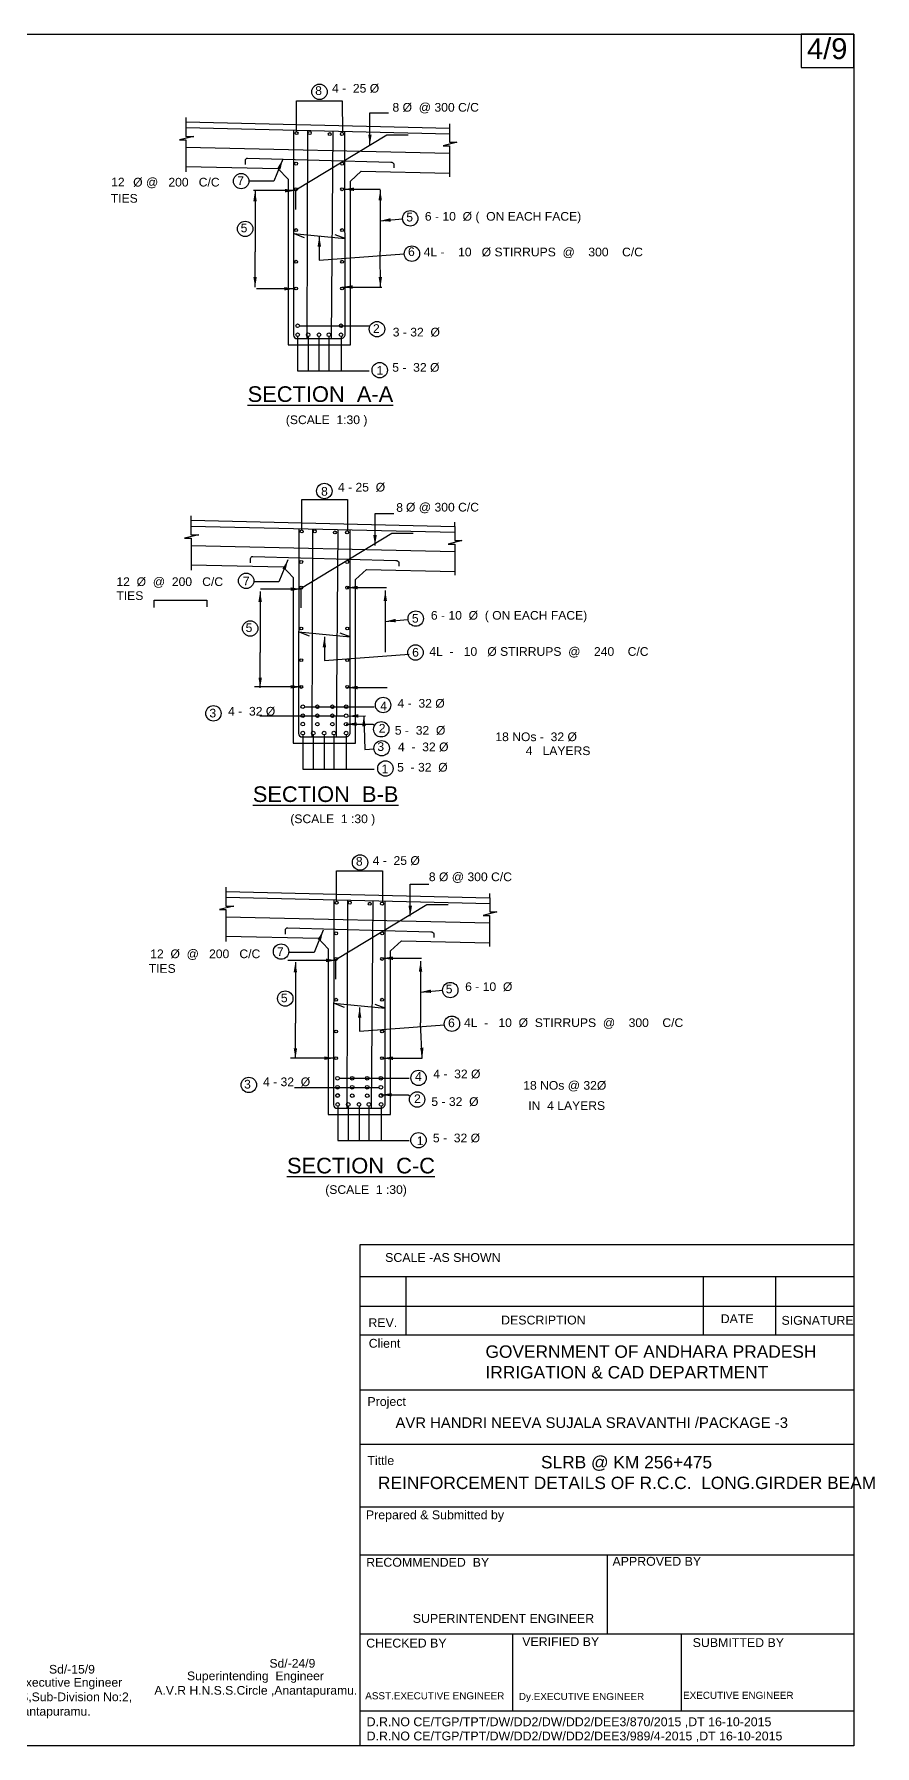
# Model space of a CAD drawing. Header units: inches. Extents: x 2659 to 4028, y 9 to 994.
# Drawn here: x 3544 to 4028, y 9 to 994 of the extents above; entities that cross this region are included whole.
import ezdxf

# ---------------------------------------------------------------- set-up
doc = ezdxf.new("R2010")
doc.units = ezdxf.units.IN
doc.header["$MEASUREMENT"] = 0
doc.layers.add('DIMENSIONS', color=7, linetype='Continuous')
doc.layers.add('TEXT', color=1, linetype='Continuous')
doc.styles.get("Standard").update_dxf_attribs({"font": 'arial.ttf', "height": 5})
doc.dimstyles.get("Standard").update_dxf_attribs({"dimtxt": 0.18, "dimasz": 6, "dimexe": 0.18, "dimexo": 0.0625, "dimgap": 0.09, "dimtad": 0, "dimtih": 1, "dimtoh": 1, "dimdec": 4, "dimzin": 0, "dimdsep": 46, "dimtxsty": 'Standard', "dimcen": 0.09, "dimadec": 0, "dimazin": 0, "dimtfac": 1, "dimtdec": 4, "dimtofl": 0, "dimtmove": 0, "dimatfit": 3, "dimfxl": 1, "dimtolj": 1, "dimtzin": 0, "dimarcsym": 0})

msp = doc.modelspace()

# ---------------------------------------------------------------- linework, layer by layer
at = {"color": 0}
for points in [[(3695.34376, 938.34921), (3695.34376, 955.97343), (3721.68153, 955.97343), (3721.73327, 937.78273)], [(3631.51734, 946.55771), (3631.51734, 935.58941), (3636.18424, 935.58941), (3627.92414, 933.67182), (3631.6156, 933.67182), (3631.6156, 915.2029)], [(3631.51734, 943.97445), (3783.52156, 940.3143), (3783.52156, 942.91881)], [(3631.51734, 940.62729), (3783.45888, 937.14098)], [(3694.96399, 893.43402), (3694.96399, 904.87539), (3747.24293, 936.53027), (3759.6188, 936.53027)], [(3701.58629, 939.01955), (3701.27547, 819.21786)], [(3715.36723, 819.22225), (3716.34466, 938.68092)], [(3783.45888, 940.31581), (3783.45888, 932.2891), (3787.58732, 932.2891), (3779.69221, 930.19136), (3783.45179, 930.19136), (3783.45179, 912.27804)], [(3631.6156, 929.4332), (3783.45179, 925.88167)], [(3631.6156, 918.34346), (3684.61193, 917.13561), (3690.4776, 910.93434), (3690.4776, 815.5389), (3726.39622, 815.5389), (3726.39622, 909.83374), (3732.59002, 915.64898), (3783.45179, 914.36744)], [(3699.83494, 877.25852), (3693.60038, 879.62322), (3723.25396, 876.75031), (3717.55702, 878.9476)], [(3695.94588, 820.39311), (3695.94588, 800.7437), (3737.1161, 800.7437)], [(3696.99459, 826.58447), (3737.10036, 826.58447)], [(3702.01012, 820.39311), (3702.01012, 800.7437)], [(3708.23103, 820.39311), (3708.23103, 800.7437)], [(3713.91511, 820.39311), (3713.91511, 800.7437)], [(3720.91766, 820.39311), (3720.91766, 800.7437)], [(3698.27481, 709.0522), (3698.27481, 726.67643), (3724.61258, 726.67643), (3724.66431, 708.48573)], [(3634.44838, 717.26071), (3634.44838, 706.29241), (3639.11528, 706.29241), (3630.85519, 704.37482), (3634.54665, 704.37482), (3634.54665, 685.90589)], [(3634.44838, 714.67744), (3786.4526, 711.0173), (3786.4526, 713.6218)], [(3634.44838, 711.33028), (3786.38992, 707.84398)], [(3704.51733, 709.72255), (3704.20652, 589.92085)], [(3718.29827, 589.92525), (3719.27571, 709.38392)], [(3786.38992, 711.01881), (3786.38992, 702.9921), (3790.51836, 702.9921), (3782.62326, 700.89436), (3786.38283, 700.89436), (3786.38283, 682.98104)], [(3634.54665, 700.13619), (3786.38283, 696.58466)], [(3697.89504, 664.13702), (3697.89504, 675.57839), (3750.17397, 707.23327), (3762.54985, 707.23327)], [(3634.54665, 689.04645), (3687.54297, 687.8386), (3693.40864, 681.63734), (3693.40864, 586.2419), (3729.32727, 586.2419), (3729.32727, 680.53673), (3735.52107, 686.35198), (3786.38283, 685.07043)], [(3702.76598, 647.96152), (3696.53142, 650.32622), (3726.185, 647.45331), (3720.48806, 649.65059)], [(3722.85036, 601.81004), (3674.15413, 601.81004)], [(3699.92563, 607.32693), (3740.00303, 607.32693)], [(3698.87692, 591.09611), (3698.87692, 571.4467), (3740.04714, 571.4467)], [(3704.94116, 591.09611), (3704.94116, 571.4467)], [(3711.16208, 591.09611), (3711.16208, 571.4467)], [(3716.84616, 591.09611), (3716.84616, 571.4467)], [(3723.84871, 591.09611), (3723.84871, 571.4467)], [(3718.41154, 495.31102), (3718.41154, 512.93525), (3744.74931, 512.93525), (3744.80105, 494.74455)], [(3654.58512, 503.51953), (3654.58512, 492.55123), (3659.25202, 492.55123), (3650.99192, 490.63364), (3654.68338, 490.63364), (3654.68338, 472.16471)], [(3654.58512, 500.93626), (3806.58933, 497.27611), (3806.58933, 499.88062)], [(3654.58512, 497.5891), (3806.52666, 494.10279)], [(3718.03177, 450.39584), (3718.03177, 461.8372), (3770.3107, 493.49209), (3782.68658, 493.49209)], [(3724.65407, 495.98136), (3724.34325, 376.17967)], [(3738.43501, 376.18406), (3739.41244, 495.64273)], [(3806.52666, 497.27762), (3806.52666, 489.25092), (3810.65509, 489.25092), (3802.75999, 487.15317), (3806.51956, 487.15317), (3806.51956, 469.23986)], [(3654.68338, 486.39501), (3806.51956, 482.84348)], [(3654.68338, 475.30527), (3707.6797, 474.09742), (3713.54537, 467.89615), (3713.54537, 372.50071), (3749.464, 372.50071), (3749.464, 466.79555), (3755.6578, 472.6108), (3806.51956, 471.32925)], [(3722.90272, 434.22034), (3716.66816, 436.58503), (3746.32174, 433.71213), (3740.6248, 435.90941)], [(3742.92401, 387.95208), (3694.22778, 387.95208)], [(3719.99928, 393.46898), (3760.07668, 393.46898)], [(3719.01366, 377.35493), (3719.01366, 357.70552), (3760.18388, 357.70552)], [(3725.0779, 377.35493), (3725.0779, 357.70552)], [(3731.29881, 377.35493), (3731.29881, 357.70552)], [(3736.98289, 377.35493), (3736.98289, 357.70552)], [(3743.98544, 377.35493), (3743.98544, 357.70552)], [(3732.04261, 279.37927), (4016.23371, 279.37927)], [(3758.16612, 279.37927), (3758.16612, 245.75924)], [(3929.49899, 279.37927), (3929.49899, 245.75924)], [(3971.06591, 279.37927), (3971.06591, 245.75924)], [(3732.04261, 262.20288), (4016.23371, 262.20288)], [(3732.04261, 245.75924), (4016.23371, 245.75924)], [(3732.04261, 214.10523), (4016.23371, 214.10523)], [(3732.04261, 182.86232), (4016.23371, 182.86232)], [(3732.04261, 146.68632), (4016.23371, 146.68632)], [(3732.04261, 119.14322), (4016.23371, 119.14322)], [(3874.13816, 119.14322), (3874.13816, 73.69158)], [(3732.04261, 73.69158), (4016.23371, 73.69158)], [(3819.58664, 73.69158), (3819.58664, 29.29376)], [(3916.71427, 73.69158), (3916.71427, 29.29376)], [(3732.04261, 29.29376), (4016.23371, 29.29376)]]:
    msp.add_lwpolyline(points, dxfattribs=at)
for points in [[(3693.6296, 939.20212), (3693.5717, 821.15694, 0.427035423), (3695.59704, 819.21609), (3720.79166, 819.22394, 0.417887206), (3723.2993, 821.76478), (3723.20301, 938.52355)], [(3665.87658, 919.36397), (3665.87658, 921.83129, -0.412682682), (3667.14926, 923.11064), (3749.61591, 920.82418, -0.249427553), (3751.34935, 919.8395), (3751.34935, 917.56012)], [(3696.56065, 709.90511), (3696.50274, 591.85994, 0.427035423), (3698.52809, 589.91908), (3723.7227, 589.92694, 0.417887206), (3726.23035, 592.46778), (3726.13406, 709.22655)], [(3668.80762, 690.06697), (3668.80762, 692.53428, -0.412682682), (3670.08031, 693.81364), (3752.54696, 691.52718, -0.249427553), (3754.28039, 690.54249), (3754.28039, 688.26312)], [(3716.69738, 496.16393), (3716.63948, 378.11876, 0.427035423), (3718.66482, 376.1779), (3743.85944, 376.18575, 0.417887206), (3746.36708, 378.72659), (3746.27079, 495.48537)], [(3688.94436, 476.32579), (3688.94436, 478.7931, -0.412682682), (3690.21704, 480.07245), (3772.68369, 477.78599, -0.249427553), (3774.41713, 476.80131), (3774.41713, 474.52194)]]:
    msp.add_lwpolyline(points, format="xyb", dxfattribs=at)
msp.add_lwpolyline([(4016.23371, 9.21012), (3732.04261, 9.21012), (3732.04261, 297.71519), (4016.23371, 297.71519)], close=True, dxfattribs=at)
for centre, radius in [((3695.34376, 937.48888), 0.86032), ((3702.88447, 937.56759), 0.86032), ((3714.44326, 936.92754), 0.86032), ((3721.48832, 936.95802), 0.86032), ((3695.05645, 919.92319), 0.86032), ((3721.54582, 919.92319), 0.86032), ((3695.05645, 905.16318), 0.86032), ((3721.54582, 905.16318), 0.86032), ((3695.05645, 881.63091), 0.86032), ((3721.54582, 881.63091), 0.86032), ((3695.05645, 863.39892), 0.86032), ((3721.54582, 863.39892), 0.86032), ((3695.05645, 848.04522), 0.86032), ((3721.54582, 848.04522), 0.86032), ((3695.94588, 826.58447), 1.04871), ((3720.91766, 826.56592), 1.04871), ((3695.94588, 821.44183), 1.04871), ((3702.01012, 821.44183), 1.04871), ((3708.23103, 821.44183), 1.04871), ((3713.91511, 821.44183), 1.04871), ((3720.91766, 821.44183), 1.04871), ((3698.27481, 708.19188), 0.86032), ((3705.81551, 708.27058), 0.86032), ((3717.3743, 707.63054), 0.86032), ((3724.41936, 707.66102), 0.86032), ((3697.9875, 690.62619), 0.86032), ((3724.47686, 690.62619), 0.86032), ((3697.9875, 675.86618), 0.86032), ((3724.47686, 675.86618), 0.86032), ((3697.9875, 652.33391), 0.86032), ((3724.47686, 652.33391), 0.86032), ((3697.9875, 634.10192), 0.86032), ((3724.47686, 634.10192), 0.86032), ((3697.9875, 618.74821), 0.86032), ((3724.47686, 618.74821), 0.86032), ((3698.87692, 607.32693), 1.04871), ((3698.87692, 602.14969), 1.04871), ((3707.29423, 607.30838), 1.04871), ((3707.29423, 602.13114), 1.04871), ((3715.94151, 607.30838), 1.04871), ((3715.94151, 602.13114), 1.04871), ((3723.84871, 607.30838), 1.04871), ((3723.84871, 602.13114), 1.04871), ((3698.87692, 597.28746), 1.04871), ((3698.87692, 592.14482), 1.04871), ((3704.94116, 592.14482), 1.04871), ((3707.29423, 597.26891), 1.04871), ((3711.16208, 592.14482), 1.04871), ((3715.94151, 597.26891), 1.04871), ((3716.84616, 592.14482), 1.04871), ((3723.84871, 597.26891), 1.04871), ((3723.84871, 592.14482), 1.04871), ((3718.41154, 494.4507), 0.86032), ((3725.95225, 494.5294), 0.86032), ((3737.51104, 493.88935), 0.86032), ((3744.5561, 493.91983), 0.86032), ((3718.12423, 476.88501), 0.86032), ((3744.61359, 476.88501), 0.86032), ((3718.12423, 462.12499), 0.86032), ((3744.61359, 462.12499), 0.86032), ((3718.12423, 438.59273), 0.86032), ((3744.61359, 438.59273), 0.86032), ((3718.12423, 420.36074), 0.86032), ((3744.61359, 420.36074), 0.86032), ((3718.12423, 405.00703), 0.86032), ((3744.61359, 405.00703), 0.86032), ((3718.95057, 393.46898), 1.04871), ((3727.36788, 393.45043), 1.04871), ((3736.01516, 393.45043), 1.04871), ((3743.92235, 393.45043), 1.04871), ((3718.95057, 388.29174), 1.04871), ((3718.95057, 383.42951), 1.04871), ((3719.01366, 383.54628), 1.04871), ((3727.36788, 388.27318), 1.04871), ((3727.36788, 383.41096), 1.04871), ((3736.01516, 388.27318), 1.04871), ((3736.01516, 383.41096), 1.04871), ((3743.92235, 388.27318), 1.04871), ((3743.92235, 383.41096), 1.04871), ((3743.98544, 383.52773), 1.04871), ((3719.01366, 378.40364), 1.04871), ((3725.0779, 378.40364), 1.04871), ((3731.29881, 378.40364), 1.04871), ((3736.98289, 378.40364), 1.04871), ((3743.98544, 378.40364), 1.04871)]:
    msp.add_circle(centre, radius, dxfattribs=at)
at = {"layer": 'DIMENSIONS', "color": 0}
for points in [[(4016.23371, 9.21012), (2658.94757, 9.21012), (2658.94757, 994.40601), (4016.23371, 994.40601)], [(4016.23371, 994.40601), (3985.85471, 994.40601), (3985.85471, 975.1766), (4016.23371, 975.1766)]]:
    msp.add_lwpolyline(points, close=True, dxfattribs=at)
msp.add_lwpolyline([(3613.28445, 664.3497), (3613.28445, 668.61516), (3643.62922, 668.61516), (3643.62922, 664.72607)], dxfattribs=at)
for centre in [(3708.51657, 961.24471), (3663.43235, 909.8531), (3665.74523, 882.36597), (3760.77813, 888.42084), (3761.75575, 868.09393), (3741.64503, 824.61397), (3743.19676, 801.03815), (3711.33023, 731.47749), (3666.29841, 679.781), (3763.93366, 658.03047), (3668.61729, 652.32714), (3763.79907, 638.5022), (3745.13128, 608.2857), (3647.4555, 603.49015), (3744.11507, 594.30751), (3744.33998, 583.4116), (3746.47666, 571.72939), (3731.89439, 517.62342), (3686.41054, 466.35736), (3688.8144, 439.32731), (3783.84944, 444.21006), (3784.80968, 424.82187), (3765.56764, 393.64337), (3667.85838, 389.60046), (3764.74707, 381.21218), (3765.53791, 357.78335)]:
    msp.add_circle(centre, 4.42908, dxfattribs=at)

# ---------------------------------------------------------------- texts
at = {"color": 0}
for s, height, p in [('SCALE -AS SHOWN ', 5.0972885, (3746.33558, 287.7226)), ('DESCRIPTION ', 5.0972885, (3813.1105, 251.70976)), ('DATE', 5.097289, (3939.5512, 252.47059)), ('SIGNATURE', 5.097289, (3974.55892, 251.53106)), ('REV.', 5.097289, (3736.6875, 250.18809)), ('Client ', 5.097289, (3736.87015, 238.32726)), ('Project', 5.097289, (3736.11936, 204.82961)), ('Tittle', 5.097289, (3736.11936, 170.83199)), ('Prepared & Submitted by', 5.0972885, (3735.25481, 139.58858)), ('RECOMMENDED  BY ', 5.0972885, (3735.42155, 112.26565)), ('APPROVED BY ', 5.0972885, (3877.2362, 112.81792)), ('SUPERINTENDENT ENGINEER', 5.0972885, (3762.2364, 79.95832)), ('CHECKED BY ', 5.0972885, (3735.42198, 65.77157)), ('VERIFIED BY ', 5.0972885, (3825.26557, 66.59997)), ('SUBMITTED BY', 5.0972885, (3923.40242, 66.0477)), ('ASST.EXECUTIVE ENGINEER', 4.0778308, (3734.86909, 35.94941)), ('Dy.EXECUTIVE ENGINEER', 4.0778308, (3823.33048, 35.56917)), ('EXECUTIVE ENGINEER', 4.0778308, (3917.87359, 36.22555)), ('D.R.NO CE/TGP/TPT/DW/DD2/DW/DD2/DEE3/870/2015 ,DT 16-10-2015', 5.0972885, (3735.69078, 20.47051)), ('D.R.NO CE/TGP/TPT/DW/DD2/DW/DD2/DEE3/989/4-2015 ,DT 16-10-2015', 5.0972885, (3735.69078, 12.28217))]:
    msp.add_text(s, height=height, dxfattribs=at).set_placement(p)
at = {"color": 0, "attachment_point": 1}
for s, insert, char_height, width in [('\\pi8.3854;{\\H1.1667x;GOVERNMENT OF ANDHARA PRADESH  \\P\\pi22.135;IRRIGATION & CAD DEPARTMENT} ', (3795.73287, 239.6741), 6.1167462, 205.9879003), ('AVR HANDRI NEEVA SUJALA SRAVANTHI /PACKAGE -3', (3752.30271, 198.25444), 6.1167462, 225.7006749), ('\\pi95.738;SLRB @ KM 256+475\\P\\pi1.8789;REINFORCEMENT DETAILS OF R.C.C.  LONG.GIRDER BEAM', (3740.32494, 176.01544), 7.1362039, 289.1427214)]:
    msp.add_mtext(s, dxfattribs=dict(at, insert=insert, char_height=char_height, width=width))
at = {"layer": 'DIMENSIONS', "color": 0}
msp.add_text('4/9', height=12, dxfattribs=at).set_placement((3989.21221, 980.09662))
at = {"layer": 'TEXT', "color": 0}
for s, height, p in [('4 -  25 Ø', 5, (3715.73129, 960.77997)), ('8', 5, (3706.05819, 959.44364)), ('8 Ø  @ 300 C/C', 5, (3750.55167, 949.84053)), ('12 ', 5, (3588.56896, 906.81261)), ('Ø @   200   C/C', 5, (3601.23899, 906.74992)), ('7', 5, (3661.15825, 907.62887)), ('TIES', 5, (3588.34732, 897.43475)), ('5', 5, (3758.52361, 886.62509)), ('6 - 10  Ø (  ON EACH FACE)', 5, (3769.20555, 887.07429)), ('5', 5, (3663.12734, 880.42129)), ('6', 5, (3759.5124, 866.74355)), ('4L -    10   Ø STIRRUPS  @    300    C/C', 5, (3768.53303, 866.54773)), ('2', 5, (3739.32838, 822.47616)), ('3 - 32  Ø', 5, (3750.70596, 820.42684)), ('1', 5, (3741.38301, 798.38302)), ('5 -  32 Ø', 5, (3750.43849, 800.13585)), ('%%USECTION  A-A', 9, (3667.17328, 782.75239)), ('(SCALE  1:30 )', 5, (3689.15863, 769.97969)), ('8', 5, (3709.42979, 728.79789)), ('4 - 25  Ø', 5, (3719.17284, 731.17822)), ('8', 5, (3752.71879, 719.48555)), ('Ø @ 300 C/C', 5, (3758.34446, 719.66681)), ('12  Ø  @  200   C/C', 5, (3591.58313, 676.77164)), ('7', 5, (3664.41443, 677.15422)), ('TIES', 5, (3591.58313, 668.73958)), ('5', 5, (3761.75427, 655.70812)), ('6 - 10  Ø  ( ON EACH FACE)', 5, (3772.67149, 657.40898)), ('5', 5, (3665.99958, 650.31895)), ('6', 5, (3761.88231, 636.13932)), ('4L  -   10   Ø STIRRUPS  @    240    C/C', 5, (3771.77123, 636.59131)), ('4 -  32 Ø', 5, (3753.47233, 606.76892)), ('3', 5, (3645.1501, 601.14644)), ('4 -  32 Ø', 5, (3655.89788, 602.18865)), ('4', 5, (3743.5035, 605.30282)), ('2', 5, (3742.63724, 592.40254)), ('5 -  32  Ø', 5, (3751.91458, 591.20924)), ('18 NOs -  32 Ø', 5, (3809.79673, 587.49783)), ('3', 5, (3741.84973, 581.86207)), ('4  -  32 Ø', 5, (3753.71055, 581.68945)), ('         4   LAYERS', 5, (3809.79673, 579.46577)), ('1', 5, (3744.28491, 568.99518)), ('5  - 32  Ø', 5, (3753.23124, 569.95985)), ('%%USECTION  B-B', 9, (3670.13576, 552.46751)), ('(SCALE  1 :30 )', 5, (3691.73389, 540.28215)), ('8', 5, (3729.50429, 515.82679)), ('4 -  25 Ø', 5, (3739.13429, 516.26931)), ('8 Ø @ 300 C/C', 5, (3771.50352, 506.89386)), ('12  Ø  @   200   C/C', 5, (3611.06746, 462.56878)), ('7', 5, (3684.03638, 463.86446)), ('TIES', 5, (3610.20077, 454.12832)), ('5', 5, (3781.23158, 442.34617)), ('6 - 10  Ø', 5, (3792.42023, 443.66144)), ('5', 5, (3686.2916, 437.17941)), ('6', 5, (3782.56516, 422.84552)), ('4L  -   10  Ø  STIRRUPS  @    300    C/C', 5, (3791.74301, 422.92867)), ('4 - 32  Ø', 5, (3676.01045, 388.8842)), ('4', 5, (3763.52116, 391.96018)), ('4 -  32 Ø', 5, (3774.03967, 393.42345)), ('3', 5, (3665.12915, 387.53235)), ('2', 5, (3762.98327, 379.17288)), ('18 NOs @ 32Ø', 5, (3825.85453, 386.84751)), ('5 - 32  Ø', 5, (3772.9533, 377.50836)), ('IN  4 LAYERS', 5, (3828.74409, 375.21585)), ('1', 5, (3764.52172, 354.93339)), ('5 -  32 Ø', 5, (3773.82982, 356.57884)), ('%%USECTION  C-C', 9, (3689.82077, 338.65962)), ('(SCALE  1 :30)', 5, (3711.85543, 326.85752)), ('Sd/-24/9', 5, (3679.7237, 54.17279)), ('Sd/-15/9', 5, (3552.81201, 50.74851))]:
    msp.add_text(s, height=height, dxfattribs=at).set_placement(p)
at = {"layer": 'TEXT', "color": 0, "char_height": 5, "attachment_point": 1}
for s, insert, width in [('\\pi21.932;Superintending  Engineer  \\P\\pi3.1188;A.V.R H.N.S.S.Circle ,Anantapuramu.', (3610.3313, 51.94178), 122.4790615), ('\\pi16.093;Deputy Executive Engineer  \\P\\pi10.563;AVR HNSS,Sub-Division No:2,\\P\\pi34.422;Anantapuramu.', (3494.60182, 48.21523), 115.9997109)]:
    msp.add_mtext(s, dxfattribs=dict(at, insert=insert, width=width))

# ---------------------------------------------------------------- leaders
at = {"layer": 'DIMENSIONS', "color": 0}
for points in [[(3737.57443, 930.676), (3737.57443, 949.10846), (3748.327, 949.10846)], [(3687.45472, 922.54765), (3682.27774, 909.83885), (3667.86142, 909.84975)], [(3671.42053, 904.27885), (3671.42053, 869.15808)], [(3694.73835, 904.36383), (3670.62576, 904.37566)], [(3722.40614, 905.16318), (3743.49747, 905.18057)], [(3743.49731, 904.7423), (3743.49731, 869.2785)], [(3743.49731, 887.0104), (3756.36373, 888.06055)], [(3708.42717, 878.18677), (3708.42717, 864.43428), (3757.32667, 868.09393)], [(3671.46559, 848.71583), (3671.42053, 869.15808)], [(3743.58596, 848.61021), (3743.49731, 869.2785)], [(3694.20852, 847.89972), (3672.27227, 847.91048)], [(3721.54582, 848.90554), (3744.52162, 848.90554)], [(3740.50547, 700.07538), (3740.50547, 718.50784), (3751.25804, 718.50784)], [(3690.38576, 691.94703), (3685.20878, 679.23823), (3670.79247, 679.24913)], [(3674.35158, 673.67823), (3674.35158, 638.55746)], [(3697.89504, 675.01084), (3674.50303, 675.01084)], [(3724.47686, 675.86618), (3747.04356, 675.86618)], [(3746.42835, 674.14167), (3746.42835, 638.67788)], [(3746.42835, 656.40978), (3759.29478, 657.45992)], [(3711.35821, 647.58614), (3711.35821, 633.83366), (3760.25771, 637.49331)], [(3674.39663, 618.1152), (3674.35158, 638.55746)], [(3697.9875, 618.74821), (3671.08511, 618.74821)], [(3724.47686, 618.30492), (3747.45266, 618.30492)], [(3724.85327, 601.83005), (3735.05173, 602.13114)], [(3733.97476, 602.09935), (3734.54882, 582.69712), (3739.92265, 583.08926)], [(3723.84871, 597.26891), (3739.25868, 597.26891), (3740.33361, 596.61343)], [(3760.79757, 486.72038), (3760.79757, 505.15284), (3771.55014, 505.15284)], [(3710.67786, 478.59203), (3705.50088, 465.88323), (3691.08457, 465.89413)], [(3744.76896, 462.51118), (3767.33566, 462.51118)], [(3718.3717, 461.30103), (3690.28924, 461.30103)], [(3694.64368, 460.32323), (3694.64368, 425.20246)], [(3766.72045, 460.78667), (3766.72045, 425.32288)], [(3766.72045, 443.05478), (3779.58688, 444.10492)], [(3731.65031, 434.23114), (3731.65031, 420.47865), (3780.54981, 424.13831)], [(3694.68873, 404.7602), (3694.64368, 425.20246)], [(3767.74476, 404.94992), (3766.72045, 425.32288)], [(3717.26391, 405.00703), (3691.81603, 405.00703)], [(3744.76896, 404.94992), (3767.74476, 404.94992)], [(3744.14081, 383.91391), (3759.55078, 383.91391), (3760.62571, 383.25843)]]:
    msp.add_leader(points, dimstyle='Standard', override={"dimgap": 0.09, "dimtad": 0}, dxfattribs=at)

doc.saveas('drawing.dxf')
